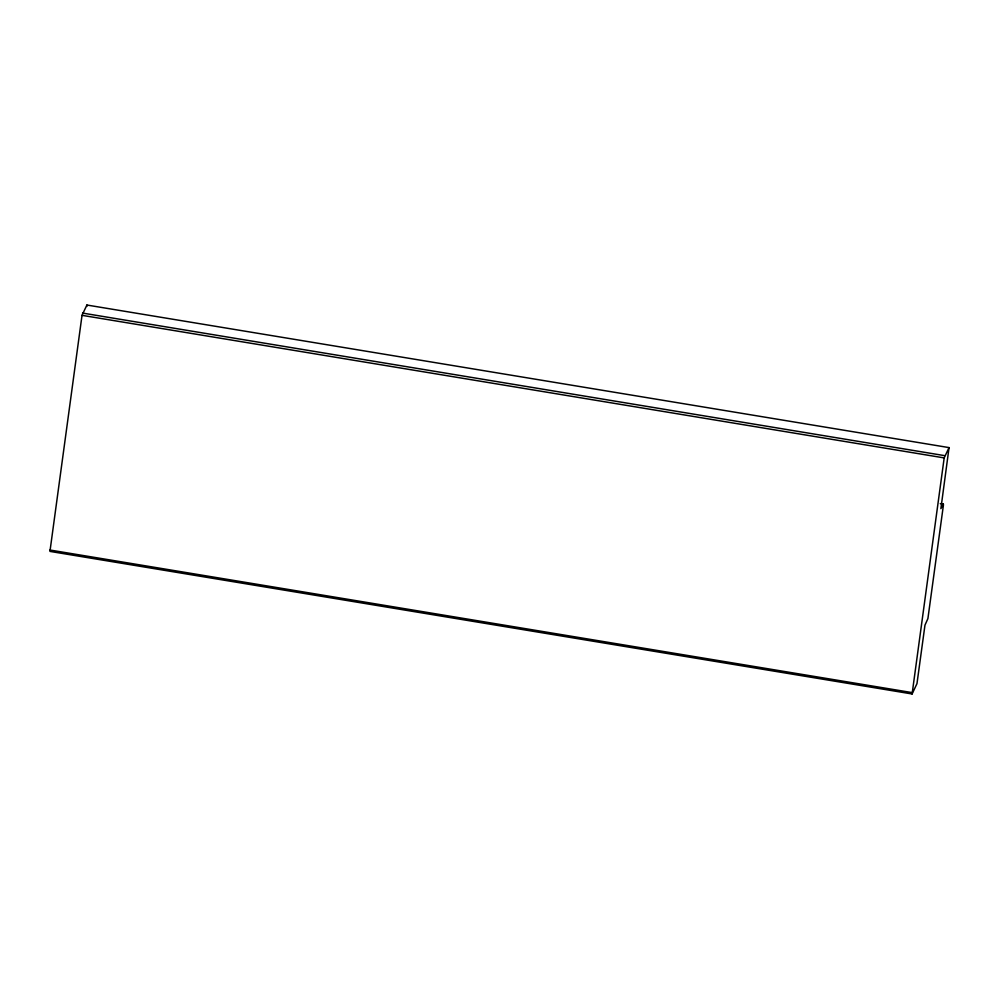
<?xml version="1.0" encoding="UTF-8"?>
<svg xmlns="http://www.w3.org/2000/svg" width="999" height="999" viewBox="0 0 999 999"><rect width="100%" height="100%" fill="white"/><g stroke="black" fill="none" stroke-linecap="round" stroke-linejoin="round"><path stroke-width="1.5" d="M943.381 504.108L940.883 508.666L949.05 447.602L86.901 305.032L82.03 315.334L49.95 551.398L912.099 693.968L916.97 683.653L924.974 625.137L927.909 618.581L943.406 505.207L943.381 504.108L940.296 503.596M86.901 306.406L86.901 305.032M912.099 693.968L944.18 457.904L949.05 447.602M82.53 313.074L944.667 455.644M82.03 315.334L944.18 457.904M49.95 550.024L912.099 692.594"/></g></svg>
